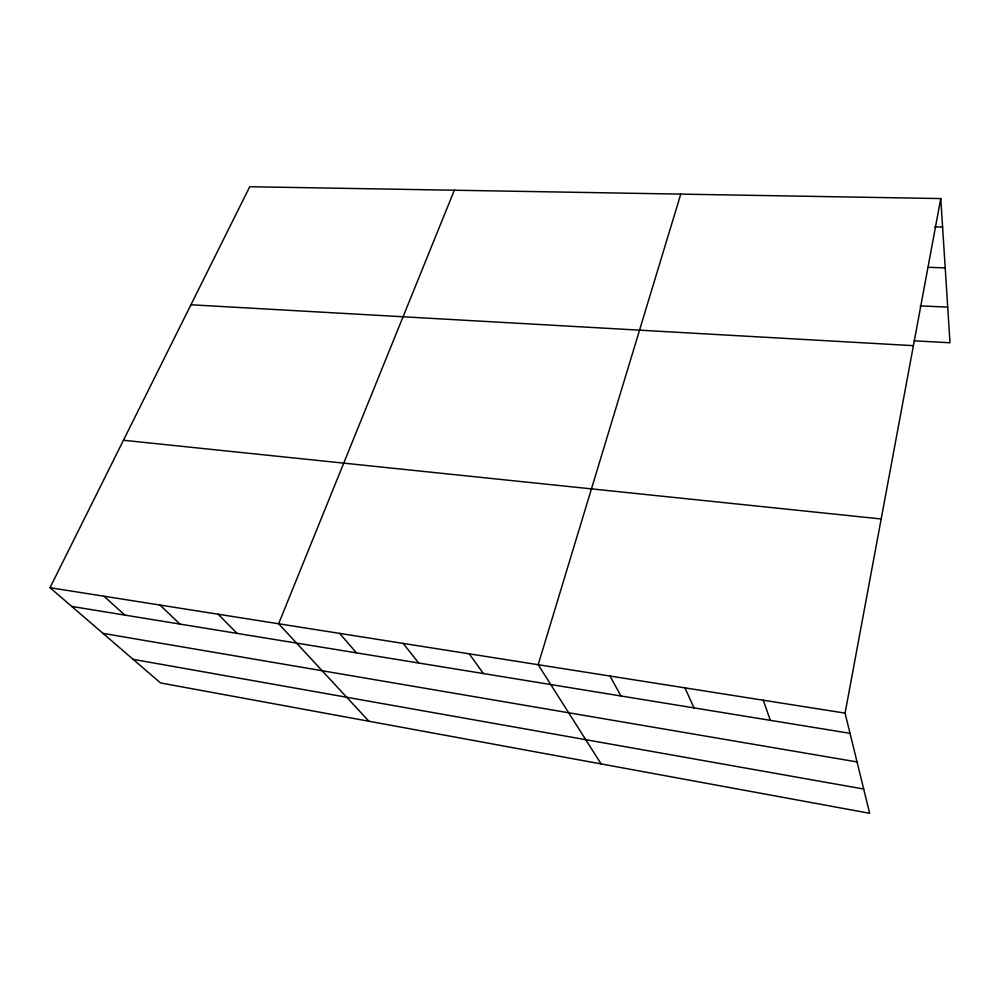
<?xml version="1.0" encoding="UTF-8"?>
<svg xmlns="http://www.w3.org/2000/svg" width="1000" height="1000" viewBox="0 0 1000 1000"><rect width="100%" height="100%" fill="white"/><g stroke="black" fill="none" stroke-linecap="round" stroke-linejoin="round"><path stroke-width="1.5" d="M845.075 713.125L940.763 198.575L249.737 186.713L50 587.7L160.5 682.938L869.65 813.288L845.075 713.125L50 587.7M680.763 194.112L538.175 664.712L601.112 763.925M454.35 190.225L278.625 623.763L368.95 721.25M934.788 226.863L942.588 227.05M928.225 267.288L945.2 267.887M920.2 305.887L947.712 307.15M914.175 340.8L950 342.788L940.763 198.575M190.938 304.762L913.413 345.662M123.438 440.262L881.188 518.962M71.75 606.438L850.037 733.337M103 633.375L857.05 761.938M133.112 659.338L863.7 789.038M103.938 596.213L124.85 615.1M159.938 605.037L179.938 624.087M218.125 614.225L237.125 633.413M339.675 633.4L356.425 652.862M403.188 643.413L418.663 663M469.3 653.85L483.387 673.562M609.987 676.038L620.913 695.975M684.938 687.862L694.038 707.9M763.225 700.212L770.35 720.35"/></g></svg>
